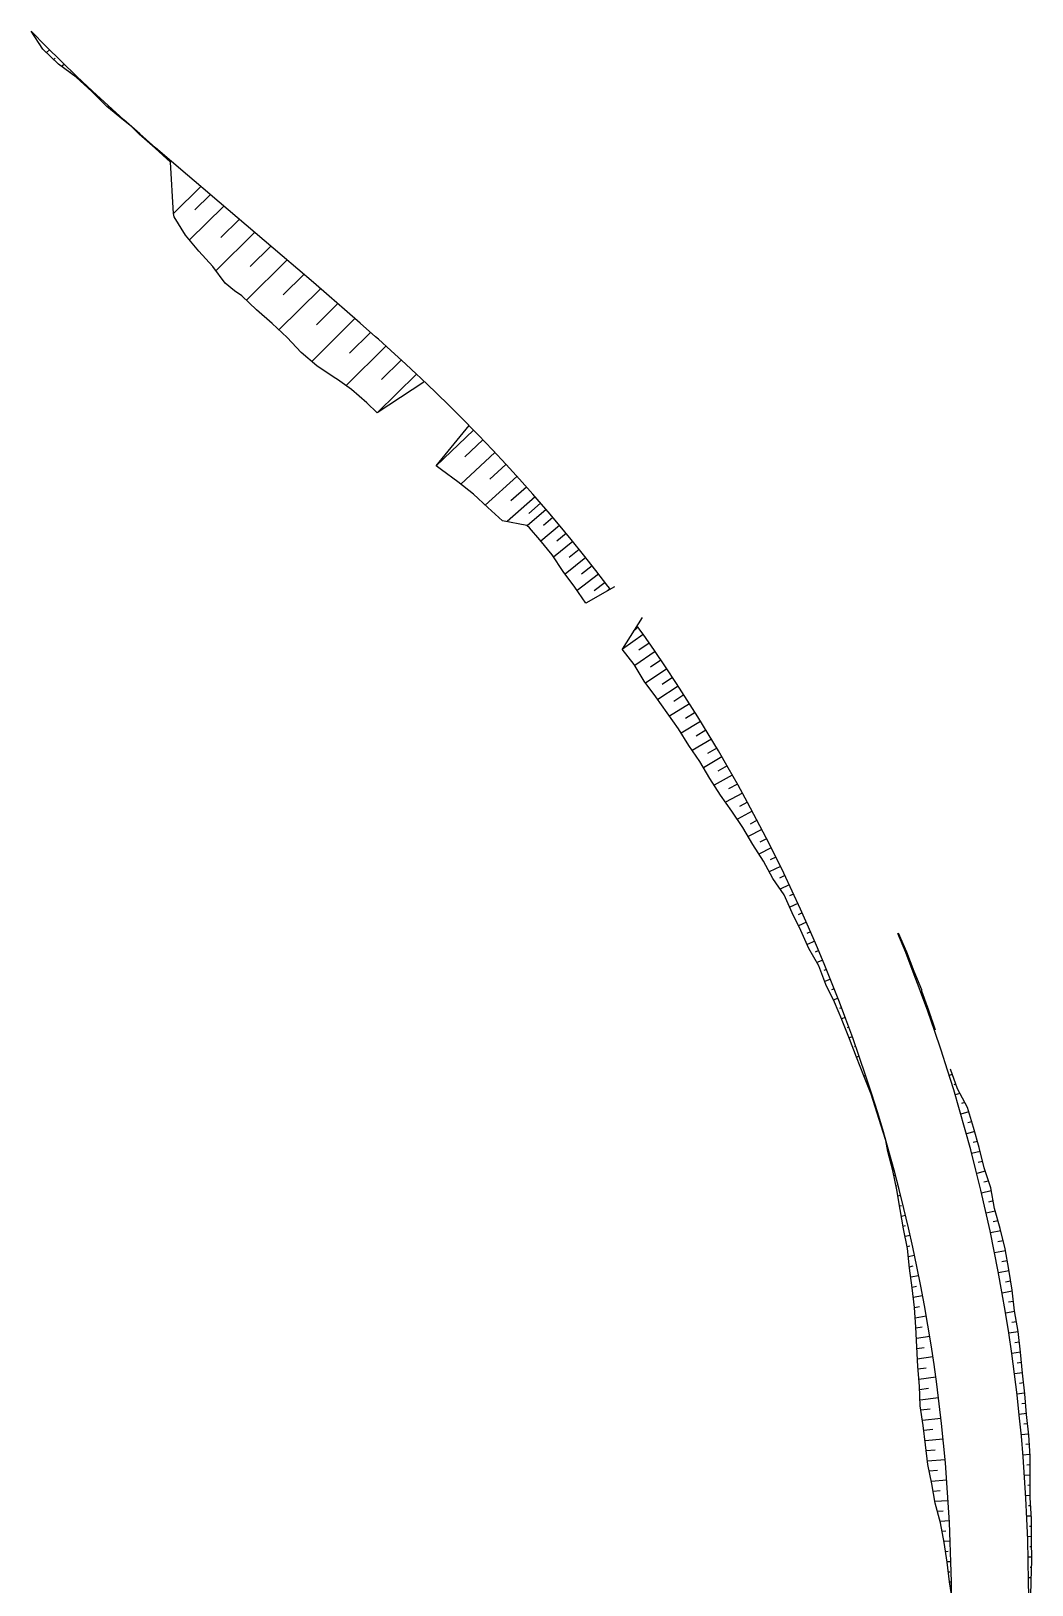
# Model space of a CAD drawing. Header units: metres. Extents: x 288738 to 324331, y 7399322 to 7465117.
# Drawn here: x 319027.9 to 319271.6, y 7428615.7 to 7428994 of the extents above; entities that cross this region are included whole.
import ezdxf

# ---------------------------------------------------------------- set-up
doc = ezdxf.new("R2010")
doc.units = ezdxf.units.M
doc.header["$LTSCALE"] = 10
for name, color, linetype in [('F-HZ-ATERRO-TALUDE', 110, 'Continuous'), ('F-HZ-CORREDOR', 7, 'Continuous'), ('F-HZ-CORREDOR-FEAT', 2, 'Continuous'), ('F-HZ-MUROS', 210, 'Continuous'), ('F-HZ-PIANO-CORTE', 10, 'Continuous'), ('F-HZ-TALUDE', 2, 'Continuous')]:
    doc.layers.add(name, color=color, linetype=linetype)

msp = doc.modelspace()

# ---------------------------------------------------------------- linework, layer by layer
at = {"layer": 'F-HZ-ATERRO-TALUDE', "linetype": 'Continuous', "lineweight": -3}
for p, q in [((319054.911, 7428968.493), (319054.815, 7428968.402)), ((319056.792, 7428966.847), (319056.746, 7428966.804)), ((319058.676, 7428965.203), (319058.576, 7428965.108)), ((319060.57, 7428963.563), (319060.493, 7428963.489)), ((319069.259, 7428956.103), (319062.599, 7428949.605)), ((319071.561, 7428954.139), (319067.79, 7428950.448)), ((319074.836, 7428951.346), (319066.498, 7428943.151)), ((319078.59, 7428948.144), (319074.15, 7428943.765)), ((319082.348, 7428944.939), (319072.959, 7428935.658)), ((319086.288, 7428941.579), (319081.291, 7428936.635)), ((319090.226, 7428938.22), (319080.351, 7428928.448)), ((319094.298, 7428934.743), (319089.281, 7428929.779)), ((319098.36, 7428931.262), (319088.235, 7428921.243)), ((319102.583, 7428927.62), (319097.383, 7428922.474)), ((319106.781, 7428923.963), (319096.239, 7428913.532)), ((319110.57, 7428920.622), (319105.475, 7428915.58)), ((319114.321, 7428917.269), (319104.617, 7428907.669)), ((319118.045, 7428913.882), (319113.279, 7428909.176)), ((319121.772, 7428910.435), (319112.175, 7428900.998)), ((319135.671, 7428896.81), (319126.522, 7428888.126)), ((319137.928, 7428894.464), (319133.535, 7428890.331)), ((319140.862, 7428891.37), (319132.549, 7428883.651)), ((319143.541, 7428888.494), (319139.584, 7428884.869)), ((319146.214, 7428885.554), (319138.479, 7428878.572)), ((319148.524, 7428882.968), (319144.764, 7428879.623)), ((319150.657, 7428880.549), (319143.816, 7428874.549)), ((319151.972, 7428879.033), (319149.122, 7428876.556)), ((319153.294, 7428877.507), (319148.695, 7428873.548)), ((319154.934, 7428875.572), (319152.654, 7428873.634)), ((319156.568, 7428873.632), (319152.012, 7428869.809)), ((319158.185, 7428871.676), (319155.898, 7428869.781)), ((319159.793, 7428869.719), (319155.153, 7428865.923)), ((319161.379, 7428867.755), (319158.948, 7428865.791)), ((319162.96, 7428865.779), (319157.923, 7428861.762)), ((319164.532, 7428863.784), (319161.974, 7428861.771)), ((319166.093, 7428861.782), (319160.888, 7428857.737)), ((319167.676, 7428859.724), (319165.02, 7428857.686)), ((319168.814, 7428858.235), (319168.135, 7428857.598)), ((319175.726, 7428848.825), (319174.568, 7428847.84)), ((319176.973, 7428847.068), (319171.891, 7428843.474)), ((319178.422, 7428844.987), (319175.924, 7428843.244)), ((319179.868, 7428842.906), (319174.931, 7428839.507)), ((319181.291, 7428840.811), (319178.751, 7428839.085)), ((319182.71, 7428838.71), (319177.539, 7428835.244)), ((319184.11, 7428836.597), (319181.573, 7428834.92)), ((319185.501, 7428834.479), (319180.515, 7428831.227)), ((319188.24, 7428830.214), (319183.395, 7428827.139)), ((319186.876, 7428832.349), (319184.413, 7428830.765)), ((319190.923, 7428825.921), (319186.229, 7428823.024)), ((319189.587, 7428828.072), (319187.22, 7428826.59)), ((319193.554, 7428821.593), (319188.906, 7428818.803)), ((319192.247, 7428823.76), (319189.887, 7428822.323)), ((319194.848, 7428819.423), (319192.594, 7428818.089)), ((319196.127, 7428817.24), (319191.646, 7428814.626)), ((319197.399, 7428815.05), (319195.147, 7428813.755)), ((319198.649, 7428812.851), (319194.225, 7428810.344)), ((319199.893, 7428810.651), (319197.736, 7428809.447)), ((319201.107, 7428808.451), (319197.032, 7428806.208)), ((319202.315, 7428806.254), (319200.408, 7428805.219)), ((319203.502, 7428804.036), (319199.882, 7428802.102)), ((319205.849, 7428799.582), (319202.509, 7428797.85)), ((319204.687, 7428801.819), (319202.971, 7428800.916)), ((319208.136, 7428795.108), (319205.149, 7428793.606)), ((319207.007, 7428797.345), (319205.392, 7428796.52)), ((319209.26, 7428792.869), (319207.873, 7428792.182)), ((319210.369, 7428790.608), (319207.656, 7428789.286)), ((319211.465, 7428788.353), (319210.181, 7428787.736)), ((319212.531, 7428786.112), (319210.333, 7428785.074)), ((319213.591, 7428783.861), (319212.614, 7428783.406)), ((319214.644, 7428781.579), (319212.657, 7428780.67)), ((319215.686, 7428779.291), (319214.692, 7428778.844)), ((319216.711, 7428776.997), (319214.767, 7428776.137)), ((319217.724, 7428774.698), (319216.772, 7428774.284)), ((319218.722, 7428772.393), (319216.856, 7428771.595)), ((319219.701, 7428770.091), (319218.857, 7428769.736)), ((319220.663, 7428767.796), (319219.266, 7428767.218)), ((319221.613, 7428765.484), (319220.951, 7428765.215)), ((319222.555, 7428763.159), (319221.17, 7428762.606)), ((319223.478, 7428760.83), (319222.83, 7428760.577)), ((319224.39, 7428758.501), (319223.256, 7428758.065)), ((319225.283, 7428756.163), (319224.779, 7428755.972)), ((319226.169, 7428753.822), (319225.276, 7428753.491)), ((319227.031, 7428751.471), (319226.619, 7428751.321)), ((319227.889, 7428749.118), (319227.122, 7428748.845)), ((319228.723, 7428746.757), (319228.369, 7428746.634)), ((319229.553, 7428744.396), (319228.905, 7428744.174)), ((319230.355, 7428742.027), (319230.091, 7428741.939)), ((319231.155, 7428739.66), (319230.75, 7428739.526)), ((319231.928, 7428737.285), (319231.797, 7428737.242)), ((319232.698, 7428734.91), (319232.561, 7428734.867)), ((319233.444, 7428732.523), (319233.37, 7428732.5)), ((319234.185, 7428730.134), (319234.035, 7428730.089)), ((319234.902, 7428727.739), (319234.849, 7428727.723))]:
    msp.add_line(p, q, dxfattribs=at)
at = {"layer": 'F-HZ-CORREDOR', "color": 10, "linetype": 'Continuous', "lineweight": -3}
for p, q in [((319239.832, 7428772.655, 792.145), (319239.677, 7428772.592, 791.978)), ((319240.826, 7428770.361, 792.271), (319240.719, 7428770.318, 792.156)), ((319241.758, 7428768.042, 792.351), (319241.527, 7428767.951, 792.103)), ((319242.665, 7428765.712, 792.413), (319242.55, 7428765.667, 792.289)), ((319243.597, 7428763.392, 792.521), (319243.323, 7428763.289, 792.229)), ((319244.54, 7428761.077, 792.65), (319244.372, 7428761.014, 792.471)), ((319245.364, 7428758.724, 792.677), (319245.061, 7428758.613, 792.354)), ((319246.226, 7428756.377, 792.749), (319246.069, 7428756.32, 792.583)), ((319247.05, 7428754.017, 792.801), (319246.746, 7428753.91, 792.479)), ((319247.852, 7428751.649, 792.84), (319247.711, 7428751.6, 792.691)), ((319252.224, 7428739.939, 793.65), (319251.464, 7428739.702, 792.855)), ((319253.057, 7428737.582, 793.812), (319252.629, 7428737.451, 793.365)), ((319254.076, 7428735.307, 794.19), (319252.916, 7428734.96, 792.979)), ((319256.256, 7428730.827, 795.141), (319254.296, 7428730.264, 793.102)), ((319255.267, 7428733.11, 794.768), (319254.438, 7428732.866, 793.904)), ((319256.988, 7428728.436, 795.256), (319255.981, 7428728.154, 794.21)), ((319257.691, 7428726.037, 795.352), (319255.641, 7428725.475, 793.227)), ((319258.349, 7428723.626, 795.42), (319257.321, 7428723.35, 794.355)), ((319236.78, 7428720.149, 793.152), (319237.067, 7428720.227, 792.855)), ((319258.98, 7428721.207, 795.47), (319256.931, 7428720.67, 793.352)), ((319237.403, 7428717.727, 793.257), (319237.566, 7428717.771, 793.089)), ((319237.975, 7428715.294, 793.4), (319238.375, 7428715.399, 792.987)), ((319260.223, 7428716.367, 795.599), (319258.164, 7428715.853, 793.477)), ((319259.565, 7428718.776, 795.491), (319258.559, 7428718.519, 794.452)), ((319238.498, 7428712.849, 793.579), (319238.753, 7428712.914, 793.316)), ((319261.718, 7428711.603, 796.048), (319259.337, 7428711.038, 793.601)), ((319261.025, 7428713.999, 795.875), (319259.89, 7428713.723, 794.707)), ((319238.968, 7428710.394, 793.795), (319239.624, 7428710.557, 793.119)), ((319239.399, 7428707.932, 794.037), (319239.813, 7428708.032, 793.611)), ((319262.158, 7428709.142, 795.981), (319261.029, 7428708.881, 794.822)), ((319239.827, 7428705.469, 794.264), (319240.813, 7428705.701, 793.251)), ((319262.664, 7428706.696, 795.989), (319260.456, 7428706.2, 793.726)), ((319263.355, 7428704.294, 796.209), (319262.172, 7428704.035, 794.998)), ((319240.253, 7428703.005, 794.483), (319240.821, 7428703.135, 793.9)), ((319240.717, 7428700.549, 794.642), (319241.946, 7428700.822, 793.383)), ((319264.024, 7428701.885, 796.413), (319261.517, 7428701.352, 793.85)), ((319241.196, 7428698.095, 794.778), (319241.845, 7428698.235, 794.114)), ((319265.178, 7428697.021, 796.683), (319262.523, 7428696.489, 793.975)), ((319264.617, 7428699.457, 796.562), (319263.32, 7428699.189, 795.237)), ((319241.514, 7428695.617, 795.053), (319243.019, 7428695.931, 793.516)), ((319241.79, 7428693.132, 795.364), (319242.664, 7428693.309, 794.473)), ((319265.597, 7428694.557, 796.683), (319264.298, 7428694.304, 795.36)), ((319242.102, 7428690.652, 795.614), (319244.031, 7428691.03, 793.648)), ((319266.013, 7428692.092, 796.685), (319263.472, 7428691.613, 794.099)), ((319266.414, 7428689.624, 796.698), (319265.167, 7428689.397, 795.43)), ((319242.42, 7428688.172, 795.854), (319243.471, 7428688.372, 794.784)), ((319242.728, 7428685.691, 796.077), (319244.986, 7428686.105, 793.781)), ((319266.804, 7428687.155, 796.702), (319264.364, 7428686.725, 794.224)), ((319243.033, 7428683.21, 796.3), (319244.241, 7428683.424, 795.074)), ((319267.418, 7428682.193, 796.598), (319265.198, 7428681.828, 794.349)), ((319267.107, 7428684.673, 796.645), (319265.944, 7428684.475, 795.466)), ((319243.209, 7428680.716, 796.624), (319245.881, 7428681.172, 793.913)), ((319243.378, 7428678.222, 796.952), (319244.845, 7428678.463, 795.466)), ((319267.827, 7428679.727, 796.679), (319266.708, 7428679.549, 795.545)), ((319243.481, 7428675.724, 797.319), (319246.714, 7428676.235, 794.046)), ((319268.232, 7428677.26, 796.755), (319265.976, 7428676.916, 794.474)), ((319268.523, 7428674.777, 796.745), (319267.43, 7428674.617, 795.641)), ((319243.586, 7428673.226, 797.679), (319245.35, 7428673.494, 795.896)), ((319243.706, 7428670.729, 798.001), (319247.489, 7428671.279, 794.178)), ((319268.813, 7428672.294, 796.735), (319266.697, 7428671.997, 794.598)), ((319243.85, 7428668.234, 798.292), (319245.854, 7428668.512, 796.268)), ((319244.075, 7428665.744, 798.479), (319248.206, 7428666.292, 794.312)), ((319269.29, 7428667.316, 796.67), (319267.359, 7428667.068, 794.723)), ((319269.052, 7428669.805, 796.703), (319268.04, 7428669.669, 795.682)), ((319244.263, 7428663.251, 798.694), (319246.403, 7428663.522, 796.536)), ((319269.83, 7428662.346, 796.727), (319267.964, 7428662.128, 794.848)), ((319269.56, 7428664.831, 796.698), (319268.611, 7428664.715, 795.742)), ((319244.37, 7428660.754, 798.97), (319248.862, 7428661.293, 794.445)), ((319270.052, 7428659.856, 796.735), (319269.145, 7428659.755, 795.823)), ((319244.576, 7428658.265, 799.135), (319246.872, 7428658.526, 796.823)), ((319244.933, 7428655.791, 799.13), (319249.458, 7428656.277, 794.579)), ((319270.27, 7428657.365, 796.742), (319268.511, 7428657.181, 794.973)), ((319270.537, 7428654.879, 796.824), (319269.647, 7428654.791, 795.93)), ((319245.272, 7428653.314, 799.13), (319247.502, 7428653.54, 796.888)), ((319245.589, 7428650.834, 799.136), (319249.993, 7428651.252, 794.713)), ((319270.808, 7428652.394, 796.914), (319269, 7428652.226, 795.098)), ((319245.891, 7428648.353, 799.141), (319248.063, 7428648.545, 796.96)), ((319271.126, 7428647.405, 796.923), (319269.431, 7428647.267, 795.223)), ((319270.975, 7428649.9, 796.924), (319270.096, 7428649.824, 796.042)), ((319246.181, 7428645.87, 799.145), (319250.465, 7428646.222, 794.846)), ((319246.605, 7428643.408, 798.995), (319248.64, 7428643.562, 796.954)), ((319271.179, 7428644.906, 796.849), (319270.399, 7428644.847, 796.067)), ((319247.099, 7428640.957, 798.764), (319250.874, 7428641.221, 794.979)), ((319271.213, 7428642.406, 796.76), (319269.803, 7428642.308, 795.348)), ((319271.209, 7428639.906, 796.658), (319270.586, 7428639.866, 796.034)), ((319247.53, 7428638.495, 798.574), (319249.291, 7428638.607, 796.81)), ((319247.938, 7428636.028, 798.4), (319251.221, 7428636.217, 795.112)), ((319271.195, 7428637.406, 796.552), (319270.118, 7428637.344, 795.472)), ((319248.57, 7428633.612, 797.975), (319249.967, 7428633.684, 796.576)), ((319271.463, 7428632.414, 796.687), (319270.375, 7428632.364, 795.598)), ((319271.31, 7428634.91, 796.597), (319270.78, 7428634.882, 796.066)), ((319249.258, 7428631.209, 797.488), (319251.501, 7428631.31, 795.242)), ((319249.757, 7428628.761, 797.168), (319250.687, 7428628.797, 796.238)), ((319271.517, 7428629.915, 796.7), (319270.997, 7428629.895, 796.18)), ((319250.218, 7428626.303, 796.882), (319251.725, 7428626.353, 795.374)), ((319271.536, 7428627.416, 796.686), (319270.574, 7428627.383, 795.723)), ((319271.566, 7428624.916, 796.703), (319271.107, 7428624.903, 796.244)), ((319250.573, 7428623.829, 796.676), (319251.191, 7428623.846, 796.058)), ((319250.915, 7428621.352, 796.481), (319251.89, 7428621.373, 795.506)), ((319271.599, 7428622.416, 796.734), (319270.714, 7428622.396, 795.848)), ((319251.23, 7428618.872, 796.285), (319251.586, 7428618.878, 795.928)), ((319271.473, 7428617.418, 796.651), (319270.795, 7428617.411, 795.973)), ((319271.554, 7428619.917, 796.706), (319271.157, 7428619.91, 796.308)), ((319251.543, 7428616.392, 796.089), (319251.994, 7428616.396, 795.638))]:
    msp.add_line(p, q, dxfattribs=at)
at = {"layer": 'F-HZ-CORREDOR', "color": 90, "linetype": 'Continuous', "lineweight": -3}
for p, q in [((319219.701, 7428770.091, 791.46), (319218.857, 7428769.736, 790.85)), ((319220.663, 7428767.796, 791.526), (319219.266, 7428767.218, 790.518)), ((319221.613, 7428765.484, 791.592), (319220.951, 7428765.215, 791.116)), ((319222.555, 7428763.159, 791.658), (319221.17, 7428762.606, 790.664)), ((319223.478, 7428760.83, 791.724), (319222.83, 7428760.577, 791.261)), ((319224.39, 7428758.501, 791.79), (319223.256, 7428758.065, 790.98)), ((319225.283, 7428756.163, 791.856), (319224.779, 7428755.972, 791.497)), ((319226.169, 7428753.822, 791.922), (319225.276, 7428753.491, 791.287)), ((319227.031, 7428751.471, 791.988), (319226.619, 7428751.321, 791.696)), ((319227.889, 7428749.118, 792.054), (319227.122, 7428748.845, 791.511)), ((319228.723, 7428746.757, 792.12), (319228.369, 7428746.634, 791.87)), ((319229.553, 7428744.396, 792.186), (319228.905, 7428744.174, 791.73)), ((319230.355, 7428742.027, 792.252), (319230.091, 7428741.939, 792.067)), ((319231.155, 7428739.66, 792.318), (319230.75, 7428739.526, 792.034)), ((319231.928, 7428737.285, 792.384), (319231.797, 7428737.242, 792.292)), ((319232.698, 7428734.91, 792.45), (319232.561, 7428734.867, 792.354)), ((319233.444, 7428732.523, 792.516), (319233.37, 7428732.5, 792.465)), ((319234.185, 7428730.134, 792.582), (319234.035, 7428730.089, 792.478)), ((319234.902, 7428727.739, 792.648), (319234.849, 7428727.723, 792.611))]:
    msp.add_line(p, q, dxfattribs=at)
at = {"layer": 'F-HZ-CORREDOR-FEAT', "color": 2, "linetype": 'Continuous', "lineweight": -3}
for p, q in [((319219.166, 7428771.369), (319217.247, 7428775.799)), ((319219.166, 7428771.369), (319217.247, 7428775.799)), ((319219.166, 7428771.369), (319217.247, 7428775.799)), ((319240.886, 7428769.598), (319238.993, 7428774.289)), ((319240.886, 7428769.598), (319238.993, 7428774.289)), ((319240.886, 7428769.598), (319238.993, 7428774.289)), ((319241.117, 7428769.689), (319239.104, 7428774.335)), ((319219.746, 7428766.389), (319217.316, 7428770.584)), ((319221.032, 7428766.916), (319219.166, 7428771.369)), ((319221.032, 7428766.916), (319219.166, 7428771.369)), ((319221.032, 7428766.916), (319219.166, 7428771.369)), ((319242.723, 7428764.884), (319240.886, 7428769.598)), ((319242.723, 7428764.884), (319240.886, 7428769.598)), ((319242.723, 7428764.884), (319240.886, 7428769.598)), ((319242.953, 7428764.972), (319241.117, 7428769.689)), ((319221.441, 7428761.885), (319219.746, 7428766.389)), ((319222.846, 7428762.442), (319221.032, 7428766.916)), ((319222.846, 7428762.442), (319221.032, 7428766.916)), ((319222.846, 7428762.442), (319221.032, 7428766.916)), ((319244.415, 7428760.39), (319242.723, 7428764.884)), ((319244.415, 7428760.39), (319242.723, 7428764.884)), ((319244.415, 7428760.39), (319242.723, 7428764.884)), ((319244.767, 7428760.52), (319242.953, 7428764.972)), ((319223.511, 7428757.527), (319221.441, 7428761.885)), ((319224.607, 7428757.947), (319222.846, 7428762.442)), ((319224.607, 7428757.947), (319222.846, 7428762.442)), ((319224.607, 7428757.947), (319222.846, 7428762.442)), ((319225.345, 7428753.334), (319223.511, 7428757.527)), ((319226.23, 7428753.661), (319224.607, 7428757.947)), ((319226.23, 7428753.661), (319224.607, 7428757.947)), ((319226.23, 7428753.661), (319224.607, 7428757.947)), ((319244.504, 7428760.149), (319244.415, 7428760.39)), ((319244.504, 7428760.149), (319244.415, 7428760.39)), ((319244.504, 7428760.149), (319244.415, 7428760.39)), ((319246.228, 7428755.393), (319244.504, 7428760.149)), ((319246.228, 7428755.393), (319244.504, 7428760.149)), ((319246.228, 7428755.393), (319244.504, 7428760.149)), ((319244.801, 7428760.259), (319244.767, 7428760.52)), ((319246.545, 7428755.506), (319244.801, 7428760.259)), ((319225.443, 7428753.109), (319225.345, 7428753.334)), ((319226.315, 7428753.431), (319226.23, 7428753.661)), ((319226.315, 7428753.431), (319226.23, 7428753.661)), ((319226.315, 7428753.431), (319226.23, 7428753.661)), ((319227.97, 7428748.896), (319226.315, 7428753.431)), ((319227.97, 7428748.896), (319226.315, 7428753.431)), ((319227.97, 7428748.896), (319226.315, 7428753.431)), ((319247.896, 7428750.617), (319246.228, 7428755.393)), ((319247.896, 7428750.617), (319246.228, 7428755.393)), ((319247.896, 7428750.617), (319246.228, 7428755.393)), ((319248.17, 7428750.711), (319246.545, 7428755.506)), ((319227.209, 7428748.625), (319225.443, 7428753.109)), ((319249.507, 7428745.821), (319247.896, 7428750.617)), ((319249.507, 7428745.821), (319247.896, 7428750.617)), ((319228.926, 7428744.12), (319227.209, 7428748.625)), ((319229.572, 7428744.341), (319227.97, 7428748.896)), ((319229.572, 7428744.341), (319227.97, 7428748.896)), ((319229.572, 7428744.341), (319227.97, 7428748.896)), ((319251.06, 7428741.007), (319249.507, 7428745.821)), ((319251.06, 7428741.007), (319249.507, 7428745.821)), ((319230.709, 7428739.632), (319228.926, 7428744.12)), ((319231.12, 7428739.767), (319229.572, 7428744.341)), ((319231.12, 7428739.767), (319229.572, 7428744.341)), ((319231.12, 7428739.767), (319229.572, 7428744.341)), ((319232.479, 7428735.133), (319230.709, 7428739.632)), ((319232.615, 7428735.176), (319231.12, 7428739.767)), ((319232.615, 7428735.176), (319231.12, 7428739.767)), ((319232.615, 7428735.176), (319231.12, 7428739.767)), ((319252.556, 7428736.174), (319251.06, 7428741.007)), ((319252.556, 7428736.174), (319251.06, 7428741.007)), ((319252.556, 7428736.174), (319251.06, 7428741.007)), ((319253.458, 7428736.447), (319251.767, 7428741.23)), ((319233.898, 7428730.52), (319232.479, 7428735.133)), ((319234.055, 7428730.567), (319232.615, 7428735.176)), ((319234.055, 7428730.567), (319232.615, 7428735.176)), ((319234.055, 7428730.567), (319232.615, 7428735.176)), ((319253.995, 7428731.324), (319252.556, 7428736.174)), ((319253.995, 7428731.324), (319252.556, 7428736.174)), ((319253.995, 7428731.324), (319252.556, 7428736.174)), ((319255.931, 7428731.886), (319253.458, 7428736.447)), ((319235.366, 7428725.92), (319233.898, 7428730.52)), ((319235.441, 7428725.941), (319234.055, 7428730.567)), ((319235.441, 7428725.941), (319234.055, 7428730.567)), ((319235.441, 7428725.941), (319234.055, 7428730.567)), ((319255.375, 7428726.457), (319253.995, 7428731.324)), ((319255.375, 7428726.457), (319253.995, 7428731.324)), ((319255.375, 7428726.457), (319253.995, 7428731.324)), ((319257.421, 7428727.025), (319255.931, 7428731.886)), ((319258.761, 7428722.12), (319257.421, 7428727.025)), ((319236.772, 7428721.3), (319235.441, 7428725.941)), ((319236.772, 7428721.3), (319235.441, 7428725.941)), ((319256.698, 7428721.574), (319255.375, 7428726.457)), ((319256.698, 7428721.574), (319255.375, 7428726.457)), ((319256.698, 7428721.574), (319255.375, 7428726.457)), ((319237.706, 7428716.551), (319236.503, 7428721.225)), ((319238.049, 7428716.642), (319236.772, 7428721.3)), ((319238.049, 7428716.642), (319236.772, 7428721.3)), ((319238.049, 7428716.642), (319236.772, 7428721.3)), ((319257.962, 7428716.676), (319256.698, 7428721.574)), ((319257.962, 7428716.676), (319256.698, 7428721.574)), ((319257.962, 7428716.676), (319256.698, 7428721.574)), ((319259.949, 7428717.176), (319258.761, 7428722.12)), ((319238.716, 7428711.83), (319237.706, 7428716.551)), ((319239.272, 7428711.97), (319238.049, 7428716.642)), ((319239.272, 7428711.97), (319238.049, 7428716.642)), ((319239.272, 7428711.97), (319238.049, 7428716.642)), ((319259.168, 7428711.763), (319257.962, 7428716.676)), ((319259.168, 7428711.763), (319257.962, 7428716.676)), ((319259.168, 7428711.763), (319257.962, 7428716.676)), ((319261.586, 7428712.341), (319259.949, 7428717.176)), ((319239.55, 7428707.071), (319238.716, 7428711.83)), ((319240.439, 7428707.284), (319239.272, 7428711.97)), ((319240.439, 7428707.284), (319239.272, 7428711.97)), ((319240.439, 7428707.284), (319239.272, 7428711.97)), ((319260.316, 7428706.836), (319259.168, 7428711.763)), ((319260.316, 7428706.836), (319259.168, 7428711.763)), ((319260.316, 7428706.836), (319259.168, 7428711.763)), ((319262.483, 7428707.327), (319261.586, 7428712.341)), ((319240.372, 7428702.316), (319239.55, 7428707.071)), ((319241.551, 7428702.584), (319240.439, 7428707.284)), ((319241.551, 7428702.584), (319240.439, 7428707.284)), ((319241.551, 7428702.584), (319240.439, 7428707.284)), ((319261.404, 7428701.896), (319260.316, 7428706.836)), ((319261.404, 7428701.896), (319260.316, 7428706.836)), ((319261.404, 7428701.896), (319260.316, 7428706.836)), ((319263.891, 7428702.428), (319262.483, 7428707.327)), ((319241.295, 7428697.59), (319240.372, 7428702.316)), ((319242.608, 7428697.871), (319241.551, 7428702.584)), ((319242.608, 7428697.871), (319241.551, 7428702.584)), ((319242.608, 7428697.871), (319241.551, 7428702.584)), ((319262.434, 7428696.943), (319261.404, 7428701.896)), ((319262.434, 7428696.943), (319261.404, 7428701.896)), ((319262.434, 7428696.943), (319261.404, 7428701.896)), ((319265.1, 7428697.48), (319263.891, 7428702.428)), ((319241.829, 7428692.786), (319241.295, 7428697.59)), ((319243.609, 7428693.145), (319242.608, 7428697.871)), ((319243.609, 7428693.145), (319242.608, 7428697.871)), ((319243.609, 7428693.145), (319242.608, 7428697.871)), ((319263.405, 7428691.978), (319262.434, 7428696.943)), ((319263.405, 7428691.978), (319262.434, 7428696.943)), ((319263.405, 7428691.978), (319262.434, 7428696.943)), ((319265.953, 7428692.46), (319265.1, 7428697.48)), ((319242.441, 7428688.008), (319241.829, 7428692.786)), ((319244.555, 7428688.408), (319243.609, 7428693.145)), ((319244.555, 7428688.408), (319243.609, 7428693.145)), ((319244.555, 7428688.408), (319243.609, 7428693.145)), ((319264.316, 7428687.002), (319263.405, 7428691.978)), ((319264.316, 7428687.002), (319263.405, 7428691.978)), ((319264.316, 7428687.002), (319263.405, 7428691.978)), ((319266.77, 7428687.436), (319265.953, 7428692.46)), ((319243.032, 7428683.233), (319242.441, 7428688.008)), ((319245.445, 7428683.661), (319244.555, 7428688.408)), ((319245.445, 7428683.661), (319244.555, 7428688.408)), ((319245.445, 7428683.661), (319244.555, 7428688.408)), ((319265.169, 7428682.015), (319264.316, 7428687.002)), ((319265.169, 7428682.015), (319264.316, 7428687.002)), ((319265.169, 7428682.015), (319264.316, 7428687.002)), ((319267.387, 7428682.381), (319266.77, 7428687.436)), ((319243.37, 7428678.423), (319243.032, 7428683.233)), ((319246.279, 7428678.902), (319245.445, 7428683.661)), ((319246.279, 7428678.902), (319245.445, 7428683.661)), ((319246.279, 7428678.902), (319245.445, 7428683.661)), ((319265.961, 7428677.019), (319265.169, 7428682.015)), ((319265.961, 7428677.019), (319265.169, 7428682.015)), ((319265.961, 7428677.019), (319265.169, 7428682.015)), ((319268.22, 7428677.363), (319267.387, 7428682.381)), ((319243.568, 7428673.602), (319243.37, 7428678.423)), ((319247.057, 7428674.134), (319246.279, 7428678.902)), ((319247.057, 7428674.134), (319246.279, 7428678.902)), ((319247.057, 7428674.134), (319246.279, 7428678.902)), ((319247.779, 7428669.357), (319247.057, 7428674.134)), ((319247.779, 7428669.357), (319247.057, 7428674.134)), ((319247.779, 7428669.357), (319247.057, 7428674.134)), ((319266.695, 7428672.013), (319265.961, 7428677.019)), ((319266.695, 7428672.013), (319265.961, 7428677.019)), ((319266.695, 7428672.013), (319265.961, 7428677.019)), ((319268.811, 7428672.31), (319268.22, 7428677.363)), ((319243.799, 7428668.798), (319243.568, 7428673.602)), ((319267.368, 7428666.999), (319266.695, 7428672.013)), ((319267.368, 7428666.999), (319266.695, 7428672.013)), ((319267.368, 7428666.999), (319266.695, 7428672.013)), ((319269.297, 7428667.247), (319268.811, 7428672.31)), ((319244.229, 7428664.03), (319243.799, 7428668.798)), ((319248.445, 7428664.571), (319247.779, 7428669.357)), ((319248.445, 7428664.571), (319247.779, 7428669.357)), ((319248.445, 7428664.571), (319247.779, 7428669.357)), ((319267.982, 7428661.978), (319267.368, 7428666.999)), ((319267.982, 7428661.978), (319267.368, 7428666.999)), ((319267.982, 7428661.978), (319267.368, 7428666.999)), ((319269.847, 7428662.194), (319269.297, 7428667.247)), ((319244.435, 7428659.241), (319244.229, 7428664.03)), ((319249.055, 7428659.778), (319248.445, 7428664.571)), ((319249.055, 7428659.778), (319248.445, 7428664.571)), ((319249.055, 7428659.778), (319248.445, 7428664.571)), ((319245.119, 7428654.51), (319244.435, 7428659.241)), ((319249.608, 7428654.977), (319249.055, 7428659.778)), ((319249.608, 7428654.977), (319249.055, 7428659.778)), ((319249.608, 7428654.977), (319249.055, 7428659.778)), ((319268.536, 7428656.949), (319267.982, 7428661.978)), ((319268.536, 7428656.949), (319267.982, 7428661.978)), ((319268.536, 7428656.949), (319267.982, 7428661.978)), ((319270.291, 7428657.132), (319269.847, 7428662.194)), ((319250.104, 7428650.171), (319249.608, 7428654.977)), ((319250.104, 7428650.171), (319249.608, 7428654.977)), ((319250.104, 7428650.171), (319249.608, 7428654.977)), ((319269.031, 7428651.915), (319268.536, 7428656.949)), ((319269.031, 7428651.915), (319268.536, 7428656.949)), ((319269.031, 7428651.915), (319268.536, 7428656.949)), ((319270.842, 7428652.082), (319270.291, 7428657.132)), ((319245.725, 7428649.767), (319245.119, 7428654.51)), ((319269.465, 7428646.874), (319269.031, 7428651.915)), ((319269.465, 7428646.874), (319269.031, 7428651.915)), ((319269.465, 7428646.874), (319269.031, 7428651.915)), ((319271.15, 7428647.009), (319270.842, 7428652.082)), ((319246.281, 7428645.016), (319245.725, 7428649.767)), ((319250.544, 7428645.358), (319250.104, 7428650.171)), ((319250.544, 7428645.358), (319250.104, 7428650.171)), ((319250.544, 7428645.358), (319250.104, 7428650.171)), ((319247.233, 7428640.288), (319246.281, 7428645.016)), ((319250.928, 7428640.54), (319250.544, 7428645.358)), ((319250.928, 7428640.54), (319250.544, 7428645.358)), ((319250.928, 7428640.54), (319250.544, 7428645.358)), ((319269.839, 7428641.829), (319269.465, 7428646.874)), ((319269.839, 7428641.829), (319269.465, 7428646.874)), ((319269.839, 7428641.829), (319269.465, 7428646.874)), ((319271.219, 7428641.923), (319271.15, 7428647.009)), ((319248.02, 7428635.535), (319247.233, 7428640.288)), ((319251.255, 7428635.717), (319250.928, 7428640.54)), ((319251.255, 7428635.717), (319250.928, 7428640.54)), ((319251.255, 7428635.717), (319250.928, 7428640.54)), ((319270.153, 7428636.78), (319269.839, 7428641.829)), ((319270.153, 7428636.78), (319269.839, 7428641.829)), ((319270.153, 7428636.78), (319269.839, 7428641.829)), ((319271.192, 7428636.839), (319271.219, 7428641.923)), ((319270.407, 7428631.728), (319270.153, 7428636.78)), ((319270.407, 7428631.728), (319270.153, 7428636.78)), ((319270.407, 7428631.728), (319270.153, 7428636.78)), ((319271.502, 7428631.776), (319271.192, 7428636.839)), ((319249.376, 7428630.796), (319248.02, 7428635.535)), ((319251.525, 7428630.891), (319251.255, 7428635.717)), ((319251.525, 7428630.891), (319251.255, 7428635.717)), ((319251.525, 7428630.891), (319251.255, 7428635.717)), ((319250.272, 7428626.014), (319249.376, 7428630.796)), ((319251.738, 7428626.062), (319251.525, 7428630.891)), ((319251.738, 7428626.062), (319251.525, 7428630.891)), ((319251.738, 7428626.062), (319251.525, 7428630.891)), ((319270.601, 7428626.672), (319270.407, 7428631.728)), ((319270.601, 7428626.672), (319270.407, 7428631.728)), ((319270.601, 7428626.672), (319270.407, 7428631.728)), ((319271.542, 7428626.703), (319271.502, 7428631.776)), ((319250.934, 7428621.21), (319250.272, 7428626.014)), ((319251.894, 7428621.23), (319251.738, 7428626.062)), ((319251.894, 7428621.23), (319251.738, 7428626.062)), ((319251.894, 7428621.23), (319251.738, 7428626.062)), ((319270.734, 7428621.615), (319270.601, 7428626.672)), ((319270.734, 7428621.615), (319270.601, 7428626.672)), ((319270.734, 7428621.615), (319270.601, 7428626.672)), ((319271.61, 7428621.633), (319271.542, 7428626.703)), ((319251.543, 7428616.392), (319250.934, 7428621.21)), ((319251.994, 7428616.396), (319251.894, 7428621.23)), ((319251.994, 7428616.396), (319251.894, 7428621.23)), ((319251.994, 7428616.396), (319251.894, 7428621.23)), ((319270.808, 7428616.557), (319270.734, 7428621.615)), ((319270.808, 7428616.557), (319270.734, 7428621.615)), ((319270.808, 7428616.557), (319270.734, 7428621.615)), ((319271.446, 7428616.562), (319271.61, 7428621.633)), ((319252.03, 7428612.95), (319251.994, 7428616.396)), ((319252.03, 7428612.95), (319251.994, 7428616.396)), ((319270.823, 7428612.951), (319270.808, 7428616.557)), ((319270.823, 7428612.951), (319270.808, 7428616.557)), ((319270.823, 7428612.951), (319270.808, 7428616.557)), ((319271.33, 7428612.951), (319271.446, 7428616.562))]:
    msp.add_line(p, q, dxfattribs=at)
at = {"layer": 'F-HZ-MUROS'}
for points in [[(319123.552, 7428908.523), (319112.175, 7428900.998)], [(319126.522, 7428888.126), (319134.544, 7428897.959)], [(319169.99, 7428858.64), (319163.018, 7428854.724)], [(319176.704, 7428851.229), (319176.704, 7428851.229), (319171.849, 7428843.528)]]:
    msp.add_lwpolyline(points, dxfattribs=at)
at = {"layer": 'F-HZ-PIANO-CORTE'}
for p, q in [((319028.696, 7428992.784), (319028.911, 7428992.967)), ((319030.06, 7428990.69), (319030.224, 7428990.83)), ((319031.634, 7428988.767), (319032.399, 7428989.431)), ((319033.454, 7428987.053), (319033.811, 7428987.365)), ((319035.336, 7428985.414), (319035.935, 7428985.942)), ((319037.334, 7428983.911), (319037.518, 7428984.074)), ((319039.296, 7428982.365), (319039.483, 7428982.532)), ((319041.139, 7428980.676), (319041.22, 7428980.749)), ((319042.972, 7428978.976), (319043.124, 7428979.113)), ((319044.746, 7428977.214), (319044.857, 7428977.316)), ((319046.532, 7428975.466), (319046.813, 7428975.724)), ((319048.467, 7428973.883), (319048.563, 7428973.972)), ((319050.402, 7428972.3), (319050.504, 7428972.395)), ((319236.78, 7428720.149), (319237.067, 7428720.227)), ((319237.403, 7428717.727), (319237.566, 7428717.771)), ((319237.975, 7428715.294), (319238.375, 7428715.399)), ((319238.498, 7428712.849), (319238.753, 7428712.914)), ((319238.968, 7428710.394), (319239.624, 7428710.557)), ((319239.399, 7428707.932), (319239.813, 7428708.032)), ((319239.827, 7428705.469), (319240.813, 7428705.701)), ((319240.253, 7428703.005), (319240.821, 7428703.135)), ((319240.717, 7428700.549), (319241.946, 7428700.822)), ((319241.196, 7428698.095), (319241.845, 7428698.235)), ((319241.514, 7428695.617), (319243.019, 7428695.931)), ((319241.79, 7428693.132), (319242.664, 7428693.309)), ((319242.102, 7428690.652), (319244.031, 7428691.03)), ((319242.42, 7428688.172), (319243.471, 7428688.372)), ((319242.728, 7428685.691), (319244.986, 7428686.105)), ((319243.033, 7428683.21), (319244.241, 7428683.424)), ((319243.209, 7428680.716), (319245.881, 7428681.172)), ((319243.378, 7428678.222), (319244.845, 7428678.463)), ((319243.481, 7428675.724), (319246.714, 7428676.235)), ((319243.586, 7428673.226), (319245.35, 7428673.494)), ((319243.706, 7428670.729), (319247.489, 7428671.279)), ((319243.85, 7428668.234), (319245.854, 7428668.512)), ((319244.075, 7428665.744), (319248.206, 7428666.292)), ((319244.263, 7428663.251), (319246.403, 7428663.522)), ((319244.37, 7428660.754), (319248.862, 7428661.293)), ((319244.576, 7428658.265), (319246.872, 7428658.526)), ((319244.933, 7428655.791), (319249.458, 7428656.277)), ((319245.272, 7428653.314), (319247.502, 7428653.54)), ((319245.589, 7428650.834), (319249.993, 7428651.252)), ((319245.891, 7428648.353), (319248.063, 7428648.545)), ((319246.181, 7428645.87), (319250.465, 7428646.222)), ((319246.605, 7428643.408), (319248.64, 7428643.562)), ((319247.099, 7428640.957), (319250.874, 7428641.221)), ((319247.53, 7428638.495), (319249.291, 7428638.607)), ((319247.938, 7428636.028), (319251.221, 7428636.217)), ((319248.57, 7428633.612), (319249.967, 7428633.684)), ((319249.258, 7428631.209), (319251.501, 7428631.31)), ((319249.757, 7428628.761), (319250.687, 7428628.797)), ((319250.218, 7428626.303), (319251.725, 7428626.353)), ((319250.573, 7428623.829), (319251.191, 7428623.846)), ((319250.915, 7428621.352), (319251.89, 7428621.373)), ((319251.23, 7428618.872), (319251.586, 7428618.878)), ((319251.543, 7428616.392), (319251.994, 7428616.396))]:
    msp.add_line(p, q, dxfattribs=at)
at = {"layer": 'F-HZ-TALUDE', "linetype": 'Continuous', "lineweight": -3}
for points in [[(319168.814, 7428858.235), (319168.378, 7428858.81), (319165.435, 7428862.638), (319162.447, 7428866.43), (319159.415, 7428870.188), (319156.339, 7428873.909), (319153.801, 7428876.913), (319153.219, 7428877.595), (319150.049, 7428881.251), (319146.827, 7428884.88), (319143.553, 7428888.481), (319140.227, 7428892.053), (319136.848, 7428895.596), (319135.671, 7428896.81), (319133.417, 7428899.108), (319129.935, 7428902.59), (319126.4, 7428906.039), (319122.814, 7428909.457), (319121.772, 7428910.435), (319119.178, 7428912.846), (319115.498, 7428916.211), (319112.47, 7428918.935), (319111.776, 7428919.555), (319108.024, 7428922.876), (319104.25, 7428926.176), (319100.459, 7428929.459), (319096.655, 7428932.728), (319092.841, 7428935.989), (319089.024, 7428939.246), (319073.69, 7428952.323), (319069.831, 7428955.615), (319069.259, 7428956.103), (319065.963, 7428958.92), (319062.092, 7428962.245), (319058.222, 7428965.596), (319054.358, 7428968.977), (319050.504, 7428972.395), (319046.667, 7428975.856), (319042.851, 7428979.364), (319039.062, 7428982.927), (319035.307, 7428986.548), (319031.59, 7428990.234), (319027.914, 7428993.984)], [(319050.402, 7428972.3), (319046.379, 7428975.591), (319042.71, 7428979.236), (319038.87, 7428982.755), (319034.625, 7428985.949), (319030.801, 7428989.553), (319027.914, 7428993.984), (319027.914, 7428993.984)], [(319061.894, 7428962.055), (319058.135, 7428965.513), (319054.26, 7428968.885)], [(319112.175, 7428900.998), (319109.661, 7428903.459), (319105.928, 7428906.747), (319102.552, 7428909.121), (319101.751, 7428909.634), (319097.485, 7428912.447), (319093.704, 7428915.74), (319090.246, 7428919.352), (319086.601, 7428922.78), (319082.821, 7428926.073), (319079.216, 7428929.54), (319077.443, 7428930.708), (319075.211, 7428932.616), (319072.192, 7428936.694), (319068.772, 7428940.403), (319065.533, 7428944.317), (319062.79, 7428948.74), (319062.599, 7428949.605)], [(319163.018, 7428854.724), (319160.274, 7428858.605), (319157.435, 7428862.417), (319154.827, 7428866.424), (319151.785, 7428870.082), (319149.235, 7428872.998), (319148.614, 7428873.63), (319142.686, 7428874.765), (319139.132, 7428877.96), (319135.642, 7428881.233), (319131.818, 7428884.222), (319127.885, 7428887.126), (319126.522, 7428888.126)], [(319252.03, 7428612.95), (319251.994, 7428616.396), (319251.894, 7428621.23), (319251.738, 7428626.062), (319251.525, 7428630.891), (319251.255, 7428635.717), (319250.928, 7428640.54), (319250.544, 7428645.358), (319250.104, 7428650.171), (319249.608, 7428654.977), (319249.055, 7428659.778), (319248.445, 7428664.571), (319247.779, 7428669.357), (319247.057, 7428674.134), (319246.279, 7428678.902), (319245.445, 7428683.661), (319244.555, 7428688.408), (319243.609, 7428693.145), (319242.608, 7428697.871), (319241.551, 7428702.584), (319240.439, 7428707.284), (319239.272, 7428711.97), (319238.049, 7428716.642), (319236.772, 7428721.3), (319235.441, 7428725.941), (319234.055, 7428730.567), (319232.615, 7428735.176), (319231.12, 7428739.767), (319229.572, 7428744.341), (319227.97, 7428748.896), (319226.315, 7428753.431), (319226.23, 7428753.661), (319224.607, 7428757.947), (319222.846, 7428762.442), (319221.032, 7428766.916), (319219.166, 7428771.369), (319217.247, 7428775.799), (319215.277, 7428780.206), (319213.255, 7428784.59), (319211.182, 7428788.949), (319209.057, 7428793.284), (319206.882, 7428797.594), (319204.656, 7428801.877), (319202.38, 7428806.135), (319200.055, 7428810.365), (319197.679, 7428814.567), (319195.255, 7428818.741), (319192.781, 7428822.887), (319190.259, 7428827.003), (319187.689, 7428831.09), (319185.071, 7428835.145), (319182.406, 7428839.17), (319179.693, 7428843.164), (319176.933, 7428847.125), (319175.936, 7428848.533), (319175.726, 7428848.825)], [(319235.366, 7428725.92), (319233.898, 7428730.52), (319232.479, 7428735.133), (319230.709, 7428739.632), (319228.926, 7428744.12), (319227.209, 7428748.625), (319225.443, 7428753.109), (319225.345, 7428753.334), (319223.511, 7428757.527), (319221.441, 7428761.885), (319219.746, 7428766.389), (319217.316, 7428770.584), (319215.326, 7428774.956), (319213.271, 7428779.298), (319211.31, 7428783.681), (319208.515, 7428787.665), (319206.271, 7428791.9), (319203.624, 7428795.927), (319201.223, 7428800.069), (319198.58, 7428804.075), (319195.755, 7428807.968), (319193.17, 7428811.983), (319190.789, 7428816.111), (319188.052, 7428820.024), (319185.579, 7428824.094), (319182.8, 7428827.969), (319180.067, 7428831.867), (319177.213, 7428835.68), (319174.773, 7428839.77), (319171.849, 7428843.528)], [(319251.543, 7428616.392), (319250.934, 7428621.21), (319250.272, 7428626.014), (319249.376, 7428630.796), (319248.02, 7428635.535), (319247.233, 7428640.288), (319246.281, 7428645.016), (319245.725, 7428649.767), (319245.119, 7428654.51), (319244.435, 7428659.241), (319244.229, 7428664.03), (319243.799, 7428668.798), (319243.568, 7428673.602), (319243.37, 7428678.423), (319243.032, 7428683.233), (319242.441, 7428688.008), (319241.829, 7428692.786), (319241.295, 7428697.59), (319240.372, 7428702.316), (319239.55, 7428707.071), (319238.716, 7428711.83), (319237.706, 7428716.551), (319236.503, 7428721.225)]]:
    msp.add_lwpolyline(points, dxfattribs=at)
at = {"layer": 'F-HZ-TALUDE'}
for points in [[(319054.26, 7428968.885), (319052.431, 7428970.686), (319050.402, 7428972.3)], [(319062.599, 7428949.605), (319061.894, 7428962.055)], [(319236.503, 7428721.225), (319236.036, 7428723.867), (319235.366, 7428725.92)], [(319252.026, 7428613.297), (319251.543, 7428616.392)]]:
    msp.add_lwpolyline(points, dxfattribs=at)

doc.saveas('drawing.dxf')
